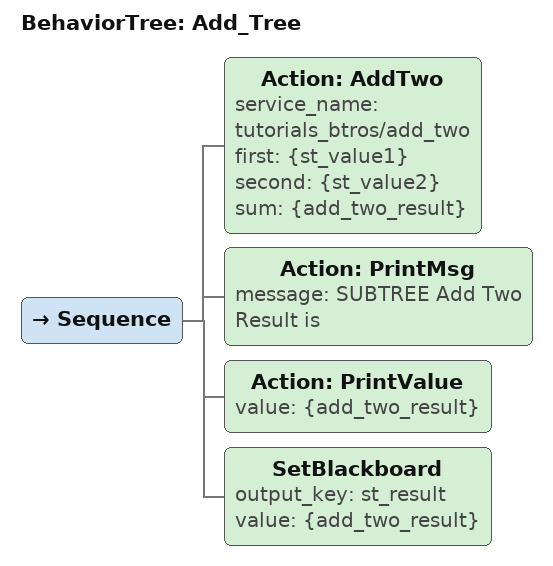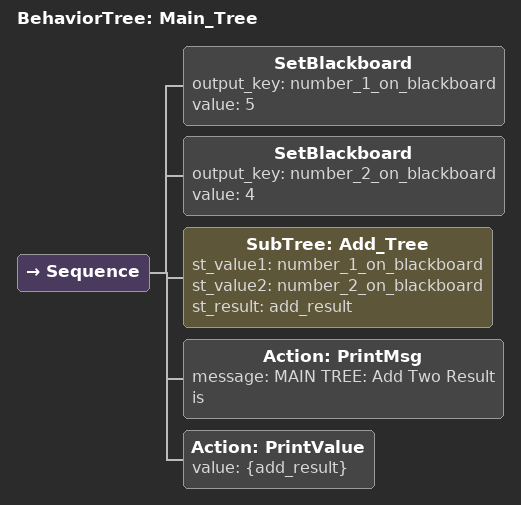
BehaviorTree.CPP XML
<?xml version="1.0"?>
<!-- Use of a blackboard, subtree, ports and port remapping -->
<root main_tree_to_execute ="Main_Tree">
	<BehaviorTree ID="Add_Tree">
		<Sequence>
			<Action ID="AddTwo" service_name = "tutorials_btros/add_two"	first = "{st_value1}" second= "{st_value2}"	sum = "{add_two_result}" />
      		<Action ID="PrintMsg" message="SUBTREE Add Two Result is"/>
			<Action ID="PrintValue" value="{add_two_result}"/>
      		<SetBlackboard output_key="st_result" value="{add_two_result}" />
		</Sequence>
	</BehaviorTree>

	<!-- st_value1, st_value2 & st_result become the output of the subtree which can be called as main variables in the main tree, to equate to value in blackboard etc -->
	<BehaviorTree ID="Main_Tree">
		<Sequence>
		 	<SetBlackboard output_key="number_1_on_blackboard" value="5"/>
     		<SetBlackboard output_key="number_2_on_blackboard" value="4"/>
		 	<SubTree ID="Add_Tree" st_value1="number_1_on_blackboard" st_value2="number_2_on_blackboard" st_result="add_result"/>
     		<Action ID="PrintMsg" message="MAIN TREE: Add Two Result is"/>
     		<Action ID="PrintValue" value="{add_result}"/>
		</Sequence>
	</BehaviorTree>
</root>
